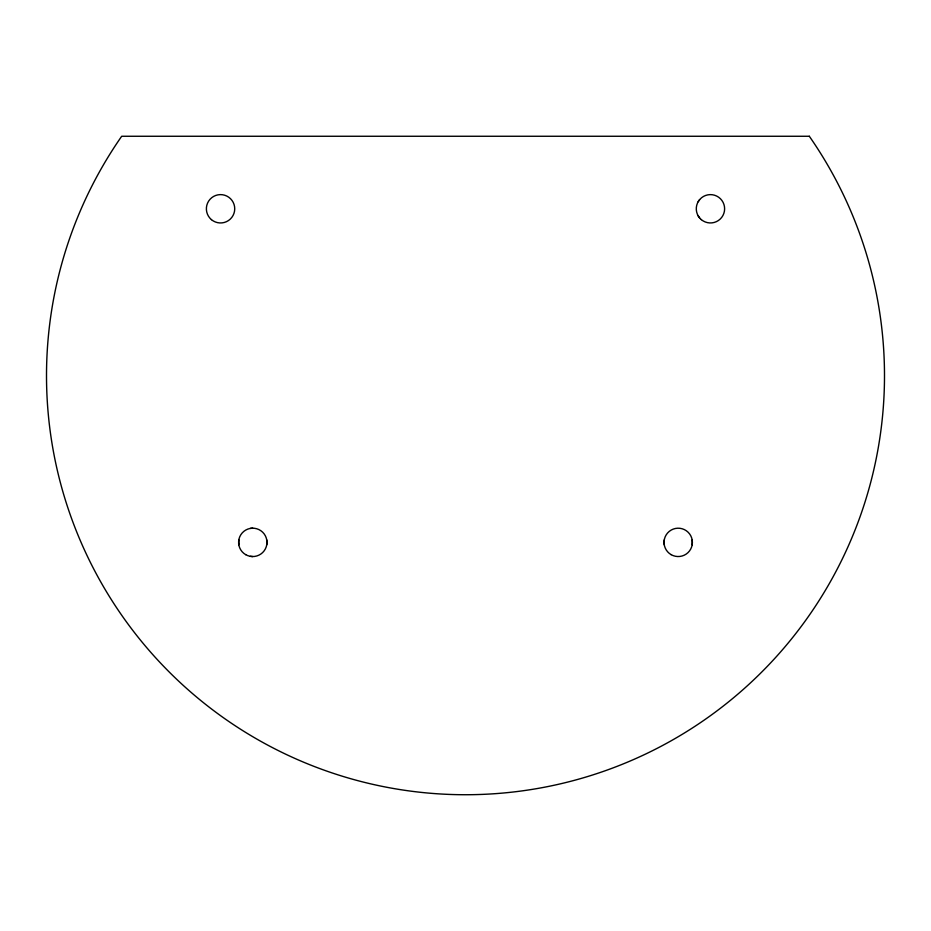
<?xml version="1.0" encoding="UTF-8"?>
<svg xmlns="http://www.w3.org/2000/svg" width="931" height="931" viewBox="0 0 931 931"><rect width="100%" height="100%" fill="white"/><g stroke="black" fill="none" stroke-linecap="round" stroke-linejoin="round"><path stroke-width="1.4" d="M266.743 544.833L266.743 539.91M664.257 539.91L664.257 544.833M692.187 544.833L692.187 539.91M698.169 201.701L699.588 199.676M250.323 528.401L252.778 528.191M238.767 540.527L238.813 539.91L238.813 544.833L238.743 544.065M250.323 556.331L252.778 556.552M698.169 215.876L699.588 217.901M809.318 136.263L121.682 136.263A418.997 418.997 0 0 0 187.212 688.963A418.997 418.997 0 0 0 743.788 688.963A418.997 418.997 0 0 0 809.318 136.263M701.334 219.646A14.186 14.186 0 0 0 724.411 211.244A14.186 14.186 0 0 0 705.605 195.463A14.186 14.186 0 0 0 701.334 219.646M245.691 554.655A14.186 14.186 0 0 0 266.964 542.366A14.186 14.186 0 0 0 245.691 530.088A14.186 14.186 0 0 0 245.691 554.655M671.135 554.655A14.186 14.186 0 0 0 692.396 542.366A14.186 14.186 0 0 0 671.135 530.088A14.186 14.186 0 0 0 671.135 554.655M211.43 219.646A14.186 14.186 0 0 0 234.519 211.244A14.186 14.186 0 0 0 215.701 195.463A14.186 14.186 0 0 0 211.43 219.646"/></g></svg>
